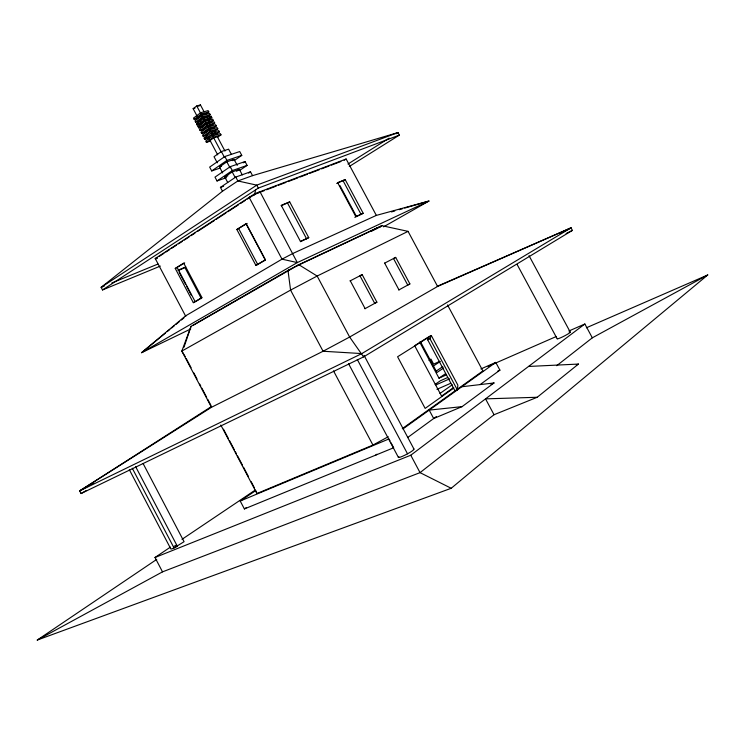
<?xml version="1.0" encoding="UTF-8"?>
<svg xmlns="http://www.w3.org/2000/svg" width="745" height="745" viewBox="0 0 745 745"><rect width="100%" height="100%" fill="white"/><g stroke="black" fill="none" stroke-linecap="round" stroke-linejoin="round"><path stroke-width="1.12" d="M457.328 389.858L457.868 385.146L431.318 335.539L429.092 336.591L427.686 339.822L454.99 390.874L457.328 389.858L429.977 338.742L431.318 335.539L397.588 356.762L425.153 408.4L453.686 388.117M254.492 194.855L255.749 189.426M184.024 347.161L191.037 326.347L287.998 270.426L298.838 264.717L381.84 225.67L408.064 231.369L437.604 286.453L571.015 227.858L572.384 230.391L363.588 356.892L81.065 493.544L79.678 490.899L211.524 406.5L211.468 407.301L79.678 490.899L361.828 353.586L571.015 227.858L437.213 286.313M191.037 326.347L181.827 351.081L211.468 407.301L323.069 351.249L349.638 337.038L437.604 286.453M143.096 463.52L184.071 541.68L174.032 547.938A7.571 0.792 -29 0 1 170.819 548.907L129.295 469.611M378.86 227.635L381.84 225.67L380.388 226.918M383.563 226.852L428.971 201.038L376.337 215.398L292.85 253.468L282.01 259.167L185.524 315.899L141.559 352.702L190.739 328.955M156.729 559.393L37.25 640.067L451.209 488.282L707.75 274.961L586.417 327.763M165.437 333.08L141.559 352.702L297.311 262.585L428.971 201.038L404.712 208.078M167.206 331.627L169.851 329.448M171.62 327.996L174.274 325.807M176.043 324.354L179.582 321.449M181.352 319.996L184.006 317.817M37.25 640.067L162.512 571.862L420.04 472.637L494.037 414.732L537.21 397.271L578.465 364.063L528.54 366.456M349.284 166.48L399.367 135.106L398.007 132.573L252.555 175.643L237.851 180.951L222.485 191.242L101.134 287.346L102.503 289.954L160.324 266.086M556.692 365.702L592.322 337.82L707.75 274.961M197.304 116.509L193.141 108.668L196.736 105.958L200.442 104.933L204.083 111.787M198.645 106.284L200.442 104.933M162.512 571.862L154.997 557.493L410.765 455.223L584.862 324.001L592.322 337.82M205.164 114.553L208.777 111.88L208.097 110.605L200.712 112.7L193.495 118.082L194.175 119.358L198.393 118.138M194.175 119.358L201.401 113.985L208.777 111.88M205.126 113.743L201.439 114.805L197.825 117.487L199.669 116.956M206.644 117.319L210.258 114.656L209.578 113.38L202.202 115.503L194.976 120.867L195.656 122.143L199.865 120.913M462.105 406.621L429.195 410.113L433.683 418.522L462.105 406.621L494.028 382.958L461.798 386.748M195.656 122.143L202.882 116.788L210.258 114.656M200.331 122.189L199.306 120.271L202.919 117.598L206.607 116.527L207.632 118.446M201.392 123.782L197.183 125.03L196.503 123.745L203.739 118.399L211.105 116.257L211.785 117.533L208.162 120.196M197.183 125.03L204.428 119.684L211.785 117.533M209.298 117.589L211.105 116.257M202.891 126.594L198.682 127.851L198.002 126.566L205.248 121.239L212.604 119.079L213.284 120.355L209.662 123M198.682 127.851L205.937 122.525L213.284 120.355M202.333 125.97L205.965 123.316L209.634 122.227M211.096 125.691L214.718 123.046L214.038 121.77L206.7 123.949L199.436 129.267L200.116 130.552L204.316 129.285M200.116 130.552L207.38 125.244L214.718 123.046M212.642 128.606L216.274 125.97L215.594 124.694L208.255 126.892L200.992 132.191L201.672 133.476L205.862 132.191M209.261 126.25L211.068 124.918L207.399 126.017L203.776 128.671L205.611 128.121M407.627 437.557L436.458 416.492M480.199 384.541L499.914 370.144L495.76 362.415L480.897 368.933M201.672 133.476L208.945 128.177L216.274 125.97M214.169 131.474L217.801 128.848L217.121 127.572L209.801 129.788L202.528 135.069L203.208 136.354L207.389 135.069M203.208 136.354L210.481 131.073L217.801 128.848M206.859 134.472L210.5 131.837L214.16 130.72L215.221 132.722M375.666 455.13L376.933 454.217M208.982 138.058L204.8 139.362L204.121 138.076L211.403 132.815L218.723 130.571L219.403 131.846L215.761 134.463M204.8 139.362L212.092 134.1L219.403 131.846M215.752 133.727L212.101 134.854L208.451 137.48L217.67 154.811M217.354 137.462L220.995 134.854L220.315 133.569L213.014 135.841L205.722 141.084L206.402 142.369L210.574 141.056M206.402 142.369L213.703 137.127L220.995 134.854M210.053 140.488L213.703 137.872L217.354 136.726L224.962 151.049M402.309 428.626L482.9 370.935L447.512 304.947M403.008 428.887L495.76 362.415M441.431 396.191L453.705 387.465M439.978 393.462L452.271 384.783M231.332 154.28L228.613 149.168L221.367 151.542L214.02 156.701L217.279 162.838M234.181 160.613L241.78 155.388L239.732 151.552L224.86 156.515L209.662 167.094L211.701 170.94L220.213 168.025M211.701 170.94L226.927 160.408L241.78 155.388M222.653 172.952L219.458 166.936L226.834 161.833L234.051 159.383L237.245 165.39M435.136 384.373L440.37 380.76L447.764 377.492M232.207 160.659L234.051 159.383M419.659 342.029L438.982 378.171L445.566 373.655M239.471 170.558L247.098 165.399L245.058 161.553L230.252 166.666L214.988 177.124L217.028 180.97L226.555 177.599M255.572 490.685L240.216 501.031L244.388 508.937L246.297 507.624M243.159 162.848L245.058 161.553M217.028 180.97L232.319 170.558L247.098 165.399M227.7 182.46L224.785 176.956L232.198 171.918L239.378 169.394L242.293 174.889M236.593 171.285L239.378 169.394M443.638 367.974L436.942 372.519L420.497 341.769M222.485 191.242L220.436 187.395L235.774 177.059L250.506 171.797L252.555 175.643M436.058 371.168L442.781 366.624M154.997 557.493L170.428 547.109M182.004 539.324L255.312 490.024M248.597 173.082L250.506 171.797M433.339 366.084L440.081 361.576M429.008 360.384L430.955 359.109L433.627 364.109L439.913 361.251M102.503 289.954L258.319 188.094L399.367 135.106M159.113 256.476L163.956 253.328M165.893 252.061L169.767 249.547M171.695 248.29L176.537 245.133M178.474 243.876L182.348 241.361M184.285 240.095L189.118 236.947M191.055 235.69L194.929 233.166M197.835 231.276L214.29 220.576M216.227 219.309L225.903 213.014M227.84 211.757L238.484 204.828M240.421 203.562L245.263 200.414M247.2 199.157L251.065 196.633L249.147 197.369L282.01 259.167L297.311 262.585L259.986 191.726L251.922 196.196M344.125 160.277L346.136 159.002L376.337 215.398M175.252 268.451L183.708 263.106L201.923 297.553L193.327 302.666L175.252 268.451L184.695 262.883M236.845 229.516L246.185 223.602L265.406 259.791L255.917 265.434L236.845 229.516L247.163 223.416M347.971 164.03L389.169 138.123M396.042 133.802L398.007 132.573L256.746 185.142L101.134 287.346L104.347 286.024M414.49 345.782L428.114 337.206M281.256 205.76L289.693 201.904L308.747 237.655L300.403 241.697M336.684 183.466L345.186 179.61L363.215 213.303L354.806 217.354M196.186 301.222L201.914 297.823M255.917 265.434L265.388 260.07M192.927 325.444L298.838 264.717L317.156 276.041L349.638 337.038L363.588 356.892M81.065 493.544L86.094 490.648M79.678 490.899L88.739 485.693M90.76 484.539L93.777 482.807M371.038 231.267L376.905 227.998M364.892 308.747L376.886 302.181L362.172 274.626L350.048 280.93M398.798 289.973L409.88 283.92L395.688 257.397L384.485 263.218M220.818 425.041L256.932 493.535L372.947 445.072L388.266 436.738M362.172 274.626L359.984 275.818L374.679 303.327L376.886 302.181M395.688 257.397L393.528 258.562L407.711 285.046L409.88 283.92M560.622 233.073L571.015 227.858M566.144 233.511L572.384 230.391M408.064 231.369L317.156 276.041L290.569 290.103L181.827 351.081L185.188 356.557M427.686 339.822L429.977 338.742M296.706 265.946L379.764 226.852M289.852 269.56L287.998 270.426L290.569 290.103L323.069 351.249L361.828 353.586M371.261 231.211L377.911 228.082M193.327 302.666L195.237 301.79L177.18 267.632M308.747 237.655L300.431 241.38L281.219 205.313L289.693 201.904M363.215 213.303L355.812 216.618L337.643 182.637L345.186 179.61M438.982 378.171L446.376 374.893M435.899 384.914L449.701 378.833M488.171 366.335L491.355 364.938M493.479 364.007L556.17 336.563M568.919 330.976L584.862 324.001M436.942 389.328L450.762 383.275M497.781 371.057L499.914 370.144M490.927 384.271L494.028 382.958M178.092 270.193L185.775 266.943M178.251 270.491L184.965 267.641L201.355 298.633M240.216 501.031L388.974 438.935L390.017 440.891M576.313 364.957L578.465 364.063M111.852 282.951L157.949 264.047M244.388 508.937L393.667 447.754L391.06 442.856M346.136 159.002L254.762 193.719L155.23 258.524L185.766 316.364L185.524 315.899M257.919 193.067L264.391 190.608M266.542 189.789L276.237 186.101M278.397 185.282L285.94 182.413M288.091 181.594L297.786 177.906M299.946 177.087L307.489 174.209M309.641 173.389L319.335 169.702M321.495 168.882L329.039 166.014M331.19 165.194L340.893 161.507M220.436 187.395L223.602 186.25M224.785 176.956L227.858 175.867M219.458 166.936L221.516 166.228M204.121 138.076L207.259 137.108M207.157 131.036L205.322 131.595L208.963 128.95L212.623 127.842M198.002 126.566L200.107 125.942M202.677 122.608L200.833 123.149L204.456 120.485L208.134 119.405L209.14 121.286M196.503 123.745L198.608 123.13M199.306 120.271L201.15 119.731M391.479 211.925L394.785 210.965M399.199 209.68L402.505 208.721M193.141 108.668L194.994 108.146M537.21 397.271L485.535 398.864L494.037 414.732M451.209 488.282L420.04 472.637L410.765 455.223M529.025 255.665L570.279 332.14M517.132 264.503L557.186 338.807M343.147 180.867L361.148 214.513M384.634 263.078L399.003 289.935M339.934 185.552L356.389 216.32M414.788 345.941L441.832 396.545M350.252 280.753L365.152 308.681M287.617 203.208L306.642 238.903M364.054 355.393L413.931 449.002M357.293 359.481L407.524 453.807M258.319 188.094L256.746 185.142L237.851 180.951L235.774 177.059M348.558 363.709L398.445 457.449M224.86 156.515L226.927 160.408M230.252 166.666L232.319 170.558M200.712 112.7L201.401 113.985M202.202 115.503L202.882 116.788M203.739 118.399L204.428 119.684M205.248 121.239L205.937 122.525M206.7 123.949L207.38 125.244M208.255 126.892L208.945 128.177M209.801 129.788L210.481 131.073M211.403 132.815L212.092 134.1M213.014 135.841L213.703 137.127M221.367 151.542L224.347 157.158M226.834 161.833L230.056 167.886M232.198 171.918L235.141 177.44M196.736 105.958L200.917 113.817M201.439 114.805L202.426 116.667M202.919 117.598L203.944 119.517M205.965 123.316L208.442 127.972M212.101 134.854L213.163 136.866M213.703 137.872L221.34 152.241M333.509 370.889L372.947 445.072M246.018 223.751L265.434 260.294M238.754 228.734L257.798 264.587M155.742 259.493L155.23 258.524L157.176 257.733L157.493 258.357M179.163 272.214L185.561 284.32M186.632 286.341L191.428 295.42M186.269 358.596L191.102 367.769M193.784 372.863L197.015 378.981M199.697 384.075L200.778 386.115M201.848 388.154L206.682 397.327M207.762 399.367L210.984 405.476M223.491 429.204L228.37 438.46M229.46 440.519L234.34 449.775M235.42 451.833L236.51 453.882M237.59 455.94L242.47 465.197M243.559 467.255L248.439 476.511M251.149 481.652L254.399 487.826M135.562 466.51L177.347 546.253L174.032 547.938L132.275 468.223M256.029 490.908L256.932 493.535M174.246 546.262A7.571 0.792 -29 0 1 175.848 545.303M569.245 332.251A7.348 0.745 -27 0 1 564.859 335.734A7.348 0.745 -27 0 1 557.344 338.509M413.317 449.012A8.865 1.136 -27.9 0 1 406.5 454.357A8.865 1.136 -27.9 0 1 398.854 456.583"/></g></svg>
